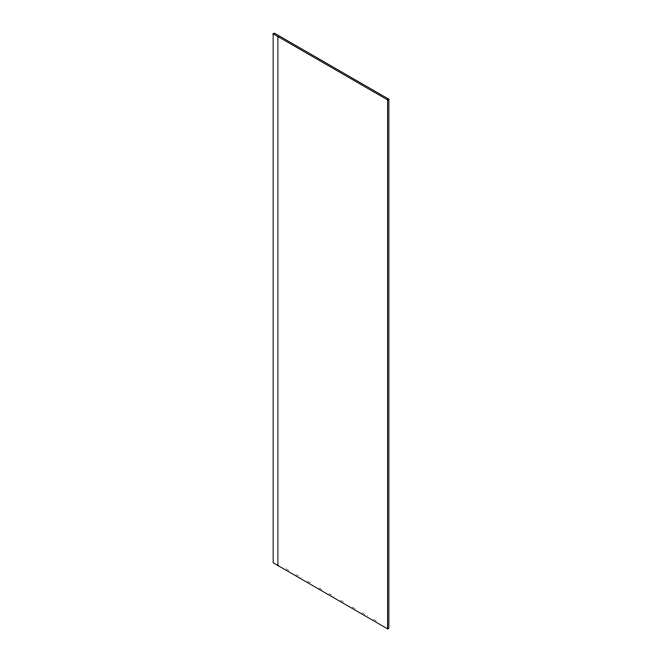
<?xml version="1.0" encoding="UTF-8"?>
<svg xmlns="http://www.w3.org/2000/svg" width="662" height="662" viewBox="0 0 662 662"><rect width="100%" height="100%" fill="white"/><g stroke="black" fill="none" stroke-linecap="round" stroke-linejoin="round"><path stroke-width="0.5" stroke-dasharray="3.31 2.48" d="M285.967 568.807L289.542 570.867M295.806 574.484L301.177 577.587M307.441 581.203L311.016 583.272M319.067 587.914L322.651 589.983M328.915 593.599L334.277 596.702M340.541 600.318L344.124 602.379M352.176 607.029L355.759 609.098M362.015 612.714L367.385 615.817M373.649 619.433L377.232 621.494"/><path stroke-width="0.99" d="M273.141 33.787L274.333 33.1L388.859 99.226L388.859 628.213L387.667 628.9L273.141 562.774L273.141 33.787L387.667 99.912L388.859 99.226M387.667 99.912L387.667 628.9M277.908 36.542L277.908 565.53"/></g></svg>
